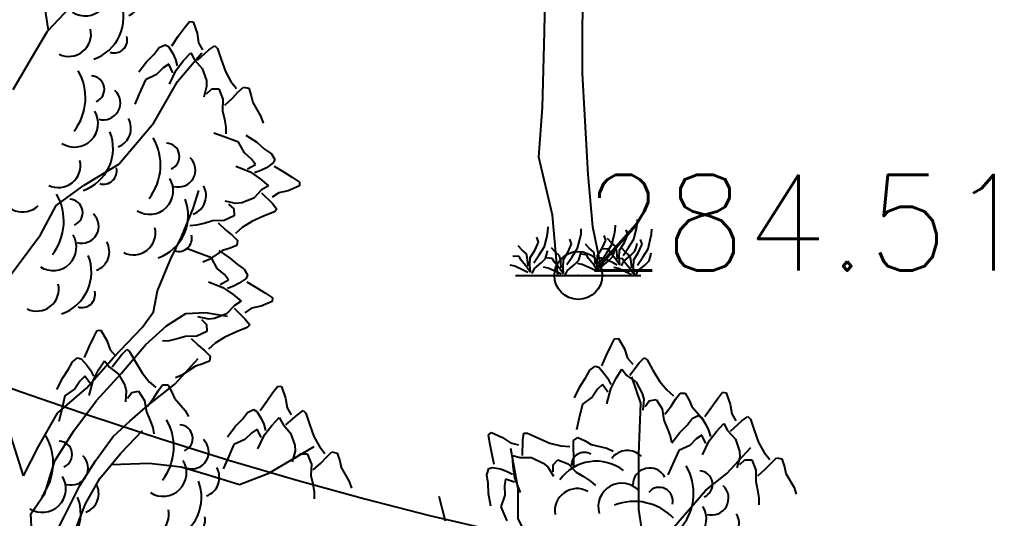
# Model space of a CAD drawing. Header units: millimetres. Extents: x 524954 to 526204, y 9523489 to 9524010.
# Drawn here: x 525739.33 to 525749.5, y 9523785.73 to 9523790.94 of the extents above; entities that cross this region are included whole.
import ezdxf

# ---------------------------------------------------------------- set-up
doc = ezdxf.new("R2010")
doc.units = ezdxf.units.MM
doc.header["$PDMODE"] = 32
doc.header["$PDSIZE"] = 0.5
doc.linetypes.add('ACAD_ISO12W100', pattern=[21, 12, -3, 0, -3, 0, -3])
for name, color, linetype in [('Arbre', 34, 'ACAD_ISO12W100'), ('CN_02_00', 4, 'Continuous'), ('TopoAlt', 3, 'Continuous'), ('TOPOJIS', 7, 'Continuous')]:
    doc.layers.add(name, color=color, linetype=linetype)
doc.styles.add('Simplex 1.0', font='Simplex.shx', dxfattribs={"width": 0.99, "height": 1})

# ---------------------------------------------------------------- blocks, each defined once
blk = doc.blocks.new('TCPOINT M')
at = {"color": 0}
blk.add_point((0, 0), dxfattribs=at)
at = {"layer": 'TopoAlt', "style": 'Simplex 1.0', "width": 0.99}
blk.add_attdef('ALT', (0.15, 0.15), '', height=1, dxfattribs=at)
blk = doc.blocks.new('v088')
at = {"color": 3, "linetype": 'Continuous'}
for p, q in [((-0.069, 12.224), (-0.024, 12.318)), ((-0.024, 12.318), (0.016, 12.396)), ((0.016, 12.396), (0.055, 12.4)), ((0.055, 12.4), (0.118, 12.291)), ((-0.118, 12.113), (-0.069, 12.224)), ((0.118, 12.291), (0.152, 12.195)), ((-0.243, 12.069), (-0.188, 12.111)), ((-0.188, 12.111), (-0.15, 12.099)), ((0.152, 12.195), (0.207, 12.131)), ((0.175, 12.015), (0.272, 12.144)), ((0.272, 12.144), (0.324, 12.197)), ((0.324, 12.197), (0.356, 12.175)), ((0.356, 12.175), (0.415, 12.069)), ((-0.283, 11.991), (-0.243, 12.069)), ((-0.15, 12.099), (-0.092, 12.035)), ((-0.092, 12.035), (-0.054, 11.98)), ((0.032, 11.984), (0.092, 12.078)), ((0.092, 12.078), (0.144, 12.013)), ((0.144, 12.013), (0.24, 11.942)), ((0.415, 12.069), (0.484, 11.953)), ((-0.403, 11.78), (-0.344, 11.901)), ((-0.344, 11.901), (-0.283, 11.991)), ((-0.112, 11.918), (-0.162, 11.869)), ((-0.054, 11.839), (-0.112, 11.918)), ((-0.054, 11.98), (-0.022, 11.919)), ((-0.025, 11.872), (0.032, 11.984)), ((0.24, 11.942), (0.305, 11.825)), ((0.484, 11.953), (0.56, 11.862)), ((-0.162, 11.869), (-0.217, 11.788)), ((-0.066, 11.715), (-0.025, 11.872)), ((0.305, 11.825), (0.32, 11.765)), ((0.56, 11.862), (0.63, 11.801)), ((0.653, 11.766), (0.699, 11.829)), ((0.699, 11.829), (0.754, 11.828)), ((0.754, 11.828), (0.796, 11.754)), ((1.089, 11.768), (1.142, 11.837)), ((1.142, 11.837), (1.181, 11.833)), ((1.181, 11.833), (1.223, 11.714)), ((-0.32, 11.714), (-0.357, 11.558)), ((-0.217, 11.788), (-0.32, 11.714)), ((0.32, 11.765), (0.311, 11.65)), ((0.334, 11.69), (0.378, 11.749)), ((0.378, 11.749), (0.45, 11.762)), ((0.45, 11.762), (0.511, 11.664)), ((0.608, 11.694), (0.653, 11.766)), ((0.796, 11.754), (0.824, 11.689)), ((1.027, 11.683), (1.089, 11.768)), ((1.223, 11.714), (1.239, 11.614)), ((0.511, 11.664), (0.53, 11.547)), ((0.542, 11.608), (0.608, 11.694)), ((0.824, 11.689), (0.934, 11.561)), ((0.827, 11.564), (0.889, 11.595)), ((0.889, 11.595), (0.923, 11.575)), ((0.958, 11.583), (1.027, 11.683)), ((1.239, 11.614), (1.281, 11.541)), ((-0.357, 11.558), (-0.382, 11.444)), ((0.53, 11.547), (0.565, 11.463)), ((0.696, 11.418), (0.773, 11.494)), ((0.773, 11.494), (0.827, 11.564)), ((0.923, 11.575), (0.969, 11.502)), ((0.934, 11.561), (0.97, 11.497)), ((0.969, 11.502), (0.996, 11.441)), ((1.081, 11.429), (1.158, 11.51)), ((1.158, 11.51), (1.196, 11.437)), ((1.227, 11.433), (1.346, 11.541)), ((1.346, 11.541), (1.408, 11.583)), ((1.408, 11.583), (1.435, 11.556)), ((1.435, 11.556), (1.473, 11.441)), ((-1.299, 11.392), (-1.27, 11.417)), ((-1.285, 11.305), (-1.299, 11.392)), ((-1.27, 11.417), (-1.154, 11.366)), ((-0.943, 11.337), (-0.932, 11.411)), ((-0.932, 11.411), (-0.894, 11.412)), ((-0.894, 11.412), (-0.784, 11.361)), ((0.565, 11.463), (0.596, 11.383)), ((0.615, 11.31), (0.696, 11.418)), ((0.927, 11.391), (0.869, 11.352)), ((0.969, 11.302), (0.927, 11.391)), ((0.996, 11.441), (1.016, 11.375)), ((1.004, 11.329), (1.081, 11.429)), ((1.196, 11.437), (1.277, 11.348)), ((1.473, 11.441), (1.519, 11.314)), ((-1.266, 11.203), (-1.285, 11.305)), ((-1.154, 11.366), (-1.07, 11.309)), ((-1.07, 11.309), (-0.988, 11.29)), ((-0.947, 11.176), (-0.943, 11.337)), ((-0.784, 11.361), (-0.66, 11.307)), ((-0.66, 11.307), (-0.544, 11.278)), ((-0.413, 11.333), (-0.367, 11.365)), ((-0.413, 11.254), (-0.413, 11.333)), ((-0.367, 11.365), (-0.29, 11.329)), ((-0.29, 11.329), (-0.229, 11.292)), ((-0.229, 11.292), (-0.065, 11.254)), ((0.596, 11.383), (0.609, 11.315)), ((0.869, 11.352), (0.8, 11.283)), ((0.935, 11.183), (1.004, 11.329)), ((1.277, 11.348), (1.319, 11.221)), ((1.519, 11.314), (1.577, 11.21)), ((-1.241, 11.084), (-1.266, 11.203)), ((-0.544, 11.278), (-0.452, 11.27)), ((-0.408, 11.17), (-0.413, 11.254)), ((-0.065, 11.254), (0.001, 11.223)), ((0.685, 11.229), (0.619, 11.083)), ((0.8, 11.283), (0.685, 11.229)), ((1.319, 11.221), (1.323, 11.16)), ((1.577, 11.21), (1.635, 11.137)), ((-1.05, 11.179), (-0.971, 11.157)), ((-1.044, 11.067), (-1.05, 11.179)), ((-0.971, 11.157), (-0.851, 11.155)), ((-0.851, 11.155), (-0.73, 11.098)), ((-0.73, 11.098), (-0.682, 11.059)), ((-0.626, 11.08), (-0.576, 11.133)), ((-0.576, 11.133), (-0.468, 11.09)), ((-0.468, 11.09), (-0.384, 11.005)), ((-0.41, 11.061), (-0.408, 11.17)), ((1.323, 11.16), (1.292, 11.048)), ((1.323, 11.083), (1.377, 11.133)), ((1.377, 11.133), (1.45, 11.133)), ((1.45, 11.133), (1.492, 11.025)), ((1.592, 11.037), (1.65, 11.098)), ((1.65, 11.098), (1.708, 11.152)), ((1.708, 11.152), (1.762, 11.141)), ((1.762, 11.141), (1.789, 11.06)), ((-1.317, 10.975), (-1.297, 11.041)), ((-1.297, 11.041), (-1.259, 11.053)), ((-1.259, 11.053), (-1.174, 11.037)), ((-1.174, 11.037), (-1.111, 11.014)), ((-1.111, 11.014), (-1.05, 10.983)), ((-1.024, 10.943), (-1.044, 11.067)), ((-0.682, 11.059), (-0.622, 10.96)), ((-0.626, 11.006), (-0.626, 11.08)), ((-0.384, 11.005), (-0.307, 10.958)), ((0.619, 11.083), (0.573, 10.975)), ((1.492, 11.025), (1.489, 10.906)), ((1.512, 10.964), (1.592, 11.037)), ((1.789, 11.06), (1.804, 10.991)), ((1.804, 10.991), (1.889, 10.844)), ((-1.303, 10.889), (-1.317, 10.975)), ((-1.3, 10.78), (-1.303, 10.889)), ((-1.122, 10.929), (-1.134, 10.861)), ((-1.029, 10.899), (-1.122, 10.929)), ((-0.966, 10.792), (-1.024, 10.943)), ((-0.307, 10.958), (-0.234, 10.911)), ((-0.234, 10.911), (-0.184, 10.864)), ((1.489, 10.906), (1.508, 10.818)), ((-1.277, 10.647), (-1.3, 10.78)), ((-1.134, 10.861), (-1.131, 10.763)), ((1.508, 10.818), (1.523, 10.733)), ((1.889, 10.844), (1.912, 10.775)), ((-1.131, 10.763), (-1.171, 10.642)), ((1.523, 10.733), (1.523, 10.664)), ((-1.171, 10.642), (-1.109, 10.494)), ((1.762, 10.142), (1.816, 10.212)), ((1.816, 10.212), (1.854, 10.208)), ((1.854, 10.208), (1.896, 10.089)), ((1.7, 10.058), (1.762, 10.142)), ((1.896, 10.089), (1.912, 9.989)), ((1.5, 9.939), (1.562, 9.969)), ((1.562, 9.969), (1.596, 9.95)), ((1.631, 9.958), (1.7, 10.058)), ((1.912, 9.989), (1.954, 9.915)), ((1.369, 9.792), (1.446, 9.869)), ((1.446, 9.869), (1.5, 9.939)), ((1.596, 9.95), (1.643, 9.877)), ((1.643, 9.877), (1.669, 9.815)), ((1.754, 9.804), (1.831, 9.885)), ((1.831, 9.885), (1.869, 9.812)), ((1.9, 9.808), (2.019, 9.915)), ((2.019, 9.915), (2.081, 9.958)), ((2.081, 9.958), (2.108, 9.931)), ((2.108, 9.931), (2.146, 9.815)), ((1.289, 9.685), (1.369, 9.792)), ((1.6, 9.765), (1.542, 9.727)), ((1.643, 9.677), (1.6, 9.765)), ((1.669, 9.815), (1.689, 9.75)), ((1.677, 9.704), (1.754, 9.804)), ((1.869, 9.812), (1.95, 9.723)), ((2.146, 9.815), (2.193, 9.689)), ((1.542, 9.727), (1.473, 9.658)), ((1.608, 9.558), (1.677, 9.704)), ((1.95, 9.723), (1.993, 9.596)), ((2.193, 9.689), (2.25, 9.585)), ((1.358, 9.604), (1.292, 9.458)), ((1.473, 9.658), (1.358, 9.604)), ((1.993, 9.596), (1.996, 9.535)), ((2.25, 9.585), (2.308, 9.512)), ((1.292, 9.458), (1.246, 9.35)), ((1.996, 9.535), (1.966, 9.423)), ((1.996, 9.458), (2.05, 9.508)), ((2.05, 9.508), (2.123, 9.508)), ((2.123, 9.508), (2.166, 9.4)), ((2.266, 9.412), (2.323, 9.473)), ((2.323, 9.473), (2.381, 9.527)), ((2.381, 9.527), (2.435, 9.515)), ((2.435, 9.515), (2.462, 9.435)), ((2.166, 9.4), (2.162, 9.281)), ((2.185, 9.338), (2.266, 9.412)), ((2.462, 9.435), (2.477, 9.365)), ((2.477, 9.365), (2.562, 9.219)), ((2.162, 9.281), (2.181, 9.192)), ((2.181, 9.192), (2.196, 9.108)), ((2.562, 9.219), (2.585, 9.15)), ((2.196, 9.108), (2.196, 9.038)), ((2.18, 9.009), (2.07, 9.048)), ((2.33, 8.953), (2.18, 9.009)), ((2.391, 8.841), (2.33, 8.953)), ((2.406, 9.027), (2.519, 8.953)), ((2.519, 8.953), (2.601, 8.881)), ((2.601, 8.881), (2.673, 8.832)), ((2.465, 8.776), (2.391, 8.841)), ((2.507, 8.721), (2.465, 8.776)), ((2.673, 8.832), (2.708, 8.773)), ((2.708, 8.773), (2.691, 8.737)), ((2.3, 8.701), (2.45, 8.641)), ((2.421, 8.673), (2.507, 8.721)), ((2.561, 8.655), (2.497, 8.632)), ((2.621, 8.686), (2.561, 8.655)), ((2.691, 8.737), (2.621, 8.686)), ((2.701, 8.703), (2.805, 8.64)), ((2.45, 8.641), (2.555, 8.57)), ((2.555, 8.57), (2.64, 8.498)), ((2.805, 8.64), (2.893, 8.584)), ((2.893, 8.584), (2.966, 8.534)), ((2.57, 8.455), (2.487, 8.369)), ((2.64, 8.498), (2.57, 8.455)), ((2.848, 8.446), (2.749, 8.424)), ((2.964, 8.496), (2.848, 8.446)), ((2.966, 8.534), (2.964, 8.496)), ((2.487, 8.369), (2.362, 8.319)), ((2.568, 8.425), (2.683, 8.312)), ((2.749, 8.424), (2.679, 8.378)), ((2.301, 8.311), (2.188, 8.335)), ((2.225, 8.306), (2.278, 8.256)), ((2.278, 8.256), (2.282, 8.183)), ((2.362, 8.319), (2.301, 8.311)), ((2.683, 8.312), (2.729, 8.254)), ((2.729, 8.254), (2.704, 8.225)), ((2.282, 8.183), (2.178, 8.134)), ((2.591, 8.179), (2.467, 8.125)), ((2.704, 8.225), (2.591, 8.179)), ((1.888, 8.085), (1.819, 8.08)), ((1.971, 8.105), (1.888, 8.085)), ((2.058, 8.13), (1.971, 8.105)), ((2.178, 8.134), (2.058, 8.13)), ((2.117, 8.111), (2.195, 8.035)), ((2.195, 8.035), (2.261, 7.981)), ((2.367, 8.061), (2.298, 7.999)), ((2.467, 8.125), (2.367, 8.061)), ((2.261, 7.981), (2.318, 7.927)), ((1.896, 7.802), (1.786, 7.841)), ((2.231, 7.841), (2.163, 7.821)), ((2.31, 7.872), (2.231, 7.841)), ((2.318, 7.927), (2.31, 7.872)), ((2.046, 7.746), (1.896, 7.802)), ((2.163, 7.821), (2.022, 7.727)), ((2.107, 7.634), (2.046, 7.746)), ((2.123, 7.82), (2.235, 7.746)), ((2.235, 7.746), (2.317, 7.675)), ((2.022, 7.727), (1.955, 7.7)), ((2.181, 7.57), (2.107, 7.634)), ((2.317, 7.675), (2.389, 7.625)), ((2.223, 7.514), (2.181, 7.57)), ((2.407, 7.53), (2.337, 7.479)), ((2.389, 7.625), (2.424, 7.566)), ((2.424, 7.566), (2.407, 7.53)), ((2.016, 7.494), (2.166, 7.434)), ((2.137, 7.467), (2.223, 7.514)), ((2.166, 7.434), (2.271, 7.363)), ((2.277, 7.448), (2.213, 7.425)), ((2.337, 7.479), (2.277, 7.448)), ((2.417, 7.496), (2.521, 7.433)), ((2.521, 7.433), (2.609, 7.377)), ((2.271, 7.363), (2.357, 7.292)), ((2.609, 7.377), (2.682, 7.328)), ((2.682, 7.328), (2.68, 7.289)), ((2.286, 7.249), (2.203, 7.162)), ((2.357, 7.292), (2.286, 7.249)), ((2.564, 7.239), (2.465, 7.218)), ((2.68, 7.289), (2.564, 7.239)), ((2.018, 7.104), (1.904, 7.128)), ((2.203, 7.162), (2.079, 7.112)), ((2.284, 7.218), (2.399, 7.105)), ((2.465, 7.218), (2.395, 7.171)), ((1.941, 7.1), (1.994, 7.049)), ((1.994, 7.049), (1.999, 6.976)), ((2.079, 7.112), (2.018, 7.104)), ((2.42, 7.018), (2.307, 6.972)), ((2.399, 7.105), (2.445, 7.047)), ((2.445, 7.047), (2.42, 7.018)), ((0.813, 6.909), (0.853, 6.987)), ((0.853, 6.987), (0.891, 6.991)), ((0.891, 6.991), (0.955, 6.881)), ((1.775, 6.923), (1.688, 6.899)), ((1.894, 6.927), (1.775, 6.923)), ((1.999, 6.976), (1.894, 6.927)), ((2.184, 6.918), (2.084, 6.854)), ((2.307, 6.972), (2.184, 6.918)), ((0.719, 6.703), (0.768, 6.815)), ((0.768, 6.815), (0.813, 6.909)), ((0.955, 6.881), (0.989, 6.786)), ((1.604, 6.878), (1.535, 6.874)), ((1.688, 6.899), (1.604, 6.878)), ((1.834, 6.904), (1.912, 6.828)), ((1.912, 6.828), (1.977, 6.774)), ((2.084, 6.854), (2.014, 6.792)), ((0.989, 6.786), (1.044, 6.722)), ((1.011, 6.606), (1.108, 6.734)), ((1.108, 6.734), (1.161, 6.787)), ((1.161, 6.787), (1.192, 6.766)), ((1.192, 6.766), (1.252, 6.66)), ((1.977, 6.774), (2.034, 6.72)), ((2.034, 6.72), (2.026, 6.666)), ((0.554, 6.582), (0.594, 6.66)), ((0.594, 6.66), (0.649, 6.702)), ((0.649, 6.702), (0.686, 6.689)), ((0.686, 6.689), (0.745, 6.626)), ((0.745, 6.626), (0.783, 6.571)), ((0.868, 6.575), (0.929, 6.669)), ((0.929, 6.669), (0.98, 6.604)), ((1.252, 6.66), (1.321, 6.544)), ((1.879, 6.614), (1.738, 6.52)), ((1.947, 6.634), (1.879, 6.614)), ((2.026, 6.666), (1.947, 6.634)), ((0.493, 6.492), (0.554, 6.582)), ((0.724, 6.509), (0.675, 6.46)), ((0.782, 6.43), (0.724, 6.509)), ((0.783, 6.571), (0.814, 6.51)), ((0.811, 6.463), (0.868, 6.575)), ((0.98, 6.604), (1.076, 6.532)), ((1.076, 6.532), (1.141, 6.416)), ((1.321, 6.544), (1.397, 6.452)), ((1.738, 6.52), (1.671, 6.493)), ((0.433, 6.371), (0.493, 6.492)), ((0.675, 6.46), (0.62, 6.379)), ((0.771, 6.306), (0.811, 6.463)), ((1.141, 6.416), (1.157, 6.356)), ((1.397, 6.452), (1.467, 6.391)), ((1.489, 6.356), (1.536, 6.42)), ((1.536, 6.42), (1.591, 6.419)), ((1.591, 6.419), (1.633, 6.344)), ((0.62, 6.379), (0.516, 6.305)), ((1.157, 6.356), (1.147, 6.241)), ((1.171, 6.28), (1.215, 6.339)), ((1.215, 6.339), (1.286, 6.353)), ((1.286, 6.353), (1.348, 6.255)), ((1.444, 6.285), (1.489, 6.356)), ((1.633, 6.344), (1.661, 6.279)), ((2.623, 6.25), (2.685, 6.334)), ((2.685, 6.334), (2.739, 6.404)), ((2.739, 6.404), (2.777, 6.4)), ((2.777, 6.4), (2.82, 6.28)), ((0.516, 6.305), (0.479, 6.149)), ((1.348, 6.255), (1.367, 6.137)), ((1.378, 6.198), (1.444, 6.285)), ((1.661, 6.279), (1.771, 6.151)), ((2.554, 6.15), (2.623, 6.25)), ((2.82, 6.28), (2.835, 6.18)), ((0.479, 6.149), (0.454, 6.035)), ((1.367, 6.137), (1.402, 6.054)), ((1.771, 6.151), (1.807, 6.088)), ((2.37, 6.061), (2.423, 6.13)), ((2.423, 6.13), (2.485, 6.161)), ((2.485, 6.161), (2.52, 6.142)), ((2.52, 6.142), (2.566, 6.069)), ((2.823, 6), (2.943, 6.107)), ((2.835, 6.18), (2.877, 6.107)), ((2.943, 6.107), (3.004, 6.15)), ((3.004, 6.15), (3.031, 6.123)), ((3.031, 6.123), (3.07, 6.007)), ((1.402, 6.054), (1.433, 5.974)), ((2.293, 5.984), (2.37, 6.061)), ((2.566, 6.069), (2.593, 6.007)), ((2.593, 6.007), (2.612, 5.942)), ((2.677, 5.996), (2.754, 6.077)), ((2.754, 6.077), (2.793, 6.004)), ((2.793, 6.004), (2.873, 5.915)), ((3.07, 6.007), (3.116, 5.88)), ((1.433, 5.974), (1.446, 5.906)), ((2.212, 5.877), (2.293, 5.984)), ((2.466, 5.919), (2.396, 5.85)), ((2.523, 5.957), (2.466, 5.919)), ((2.566, 5.869), (2.523, 5.957)), ((2.6, 5.896), (2.677, 5.996)), ((2.873, 5.915), (2.916, 5.788)), ((2.396, 5.85), (2.281, 5.796)), ((2.531, 5.75), (2.6, 5.896)), ((3.116, 5.88), (3.173, 5.777)), ((2.281, 5.796), (2.216, 5.65)), ((2.92, 5.727), (2.889, 5.615)), ((2.916, 5.788), (2.92, 5.727)), ((2.92, 5.65), (2.973, 5.7)), ((2.973, 5.7), (3.047, 5.7)), ((3.047, 5.7), (3.089, 5.592)), ((3.173, 5.777), (3.231, 5.703)), ((3.247, 5.665), (3.304, 5.719)), ((3.304, 5.719), (3.358, 5.707)), ((3.358, 5.707), (3.385, 5.627)), ((2.216, 5.65), (2.169, 5.542)), ((3.108, 5.53), (3.189, 5.603)), ((3.189, 5.603), (3.247, 5.665)), ((3.385, 5.627), (3.4, 5.557)), ((3.089, 5.592), (3.085, 5.473)), ((3.4, 5.557), (3.485, 5.411)), ((3.085, 5.473), (3.104, 5.384)), ((3.485, 5.411), (3.508, 5.342)), ((3.104, 5.384), (3.12, 5.3)), ((3.12, 5.3), (3.12, 5.23)), ((0.385, 0.474), (0.387, 0.526)), ((0.603, 0.474), (0.615, 0.531)), ((0.615, 0.531), (0.618, 0.584)), ((-0.329, 0.397), (-0.317, 0.454)), ((-0.317, 0.454), (-0.315, 0.507)), ((0.017, 0.377), (0.029, 0.435)), ((0.029, 0.435), (0.031, 0.488)), ((0.286, 0.368), (0.269, 0.418)), ((0.349, 0.322), (0.373, 0.416)), ((0.373, 0.416), (0.385, 0.474)), ((0.481, 0.344), (0.517, 0.426)), ((0.517, 0.426), (0.5, 0.476)), ((0.579, 0.38), (0.603, 0.474)), ((0.752, 0.373), (0.765, 0.43)), ((0.765, 0.43), (0.767, 0.483)), ((-0.587, 0.264), (-0.627, 0.308)), ((-0.452, 0.267), (-0.416, 0.349)), ((-0.416, 0.349), (-0.433, 0.399)), ((-0.353, 0.303), (-0.329, 0.397)), ((-0.106, 0.248), (-0.07, 0.329)), ((-0.07, 0.329), (-0.087, 0.38)), ((-0.007, 0.284), (0.017, 0.377)), ((0.115, 0.284), (0.075, 0.327)), ((0.25, 0.286), (0.286, 0.368)), ((0.293, 0.233), (0.349, 0.322)), ((0.346, 0.341), (0.305, 0.385)), ((0.392, 0.301), (0.346, 0.341)), ((0.43, 0.264), (0.481, 0.344)), ((0.524, 0.291), (0.579, 0.38)), ((0.606, 0.303), (0.613, 0.337)), ((0.63, 0.243), (0.666, 0.325)), ((0.666, 0.325), (0.649, 0.375)), ((0.728, 0.279), (0.752, 0.373)), ((-0.541, 0.224), (-0.587, 0.264)), ((-0.529, 0.166), (-0.541, 0.224)), ((-0.502, 0.188), (-0.452, 0.267)), ((-0.464, 0.132), (-0.409, 0.214)), ((-0.409, 0.214), (-0.353, 0.303)), ((-0.341, 0.178), (-0.327, 0.226)), ((-0.327, 0.226), (-0.32, 0.26)), ((-0.24, 0.245), (-0.281, 0.288)), ((-0.195, 0.204), (-0.24, 0.245)), ((-0.183, 0.147), (-0.195, 0.204)), ((-0.156, 0.168), (-0.106, 0.248)), ((-0.063, 0.195), (-0.007, 0.284)), ((0.005, 0.159), (0.019, 0.207)), ((0.019, 0.207), (0.026, 0.24)), ((0.084, 0.216), (0.019, 0.221)), ((0.106, 0.178), (0.084, 0.216)), ((0.161, 0.243), (0.115, 0.284)), ((0.173, 0.185), (0.161, 0.243)), ((0.197, 0.125), (0.2, 0.207)), ((0.2, 0.207), (0.25, 0.286)), ((0.238, 0.151), (0.293, 0.233)), ((0.315, 0.274), (0.25, 0.279)), ((0.337, 0.236), (0.315, 0.274)), ((0.397, 0.163), (0.337, 0.236)), ((0.361, 0.197), (0.375, 0.245)), ((0.375, 0.245), (0.382, 0.279)), ((0.404, 0.243), (0.392, 0.301)), ((0.409, 0.175), (0.404, 0.243)), ((0.428, 0.183), (0.43, 0.264)), ((0.495, 0.24), (0.454, 0.284)), ((0.469, 0.209), (0.524, 0.291)), ((0.474, 0.149), (0.546, 0.209)), ((0.541, 0.2), (0.495, 0.24)), ((0.546, 0.209), (0.591, 0.255)), ((0.579, 0.163), (0.63, 0.243)), ((0.591, 0.255), (0.606, 0.303)), ((0.673, 0.19), (0.728, 0.279)), ((0.755, 0.202), (0.762, 0.236)), ((-0.661, 0.096), (-0.712, 0.106)), ((-0.618, 0.197), (-0.683, 0.202)), ((-0.596, 0.159), (-0.618, 0.197)), ((-0.536, 0.087), (-0.596, 0.159)), ((-0.524, 0.099), (-0.529, 0.166)), ((-0.505, 0.106), (-0.502, 0.188)), ((-0.5, 0.036), (-0.505, 0.106)), ((-0.459, 0.072), (-0.387, 0.132)), ((-0.387, 0.132), (-0.341, 0.178)), ((-0.272, 0.178), (-0.337, 0.183)), ((-0.25, 0.139), (-0.272, 0.178)), ((-0.19, 0.067), (-0.25, 0.139)), ((-0.178, 0.079), (-0.183, 0.147)), ((-0.159, 0.087), (-0.156, 0.168)), ((-0.118, 0.113), (-0.063, 0.195)), ((-0.113, 0.053), (-0.041, 0.113)), ((-0.041, 0.113), (0.005, 0.159)), ((0.041, 0.115), (-0.01, 0.125)), ((0.135, 0.072), (0.041, 0.115)), ((0.166, 0.106), (0.106, 0.178)), ((0.202, 0.05), (0.166, 0.106)), ((0.178, 0.118), (0.173, 0.185)), ((0.202, 0.055), (0.197, 0.125)), ((0.272, 0.173), (0.221, 0.183)), ((0.243, 0.091), (0.315, 0.151)), ((0.365, 0.13), (0.272, 0.173)), ((0.315, 0.151), (0.361, 0.197)), ((0.406, 0.108), (0.365, 0.13)), ((0.433, 0.108), (0.397, 0.163)), ((0.464, 0.173), (0.399, 0.178)), ((0.433, 0.113), (0.428, 0.183)), ((0.45, 0.099), (0.474, 0.149)), ((0.486, 0.135), (0.464, 0.173)), ((0.546, 0.063), (0.486, 0.135)), ((0.553, 0.142), (0.541, 0.2)), ((0.558, 0.075), (0.553, 0.142)), ((0.577, 0.082), (0.579, 0.163)), ((0.618, 0.108), (0.673, 0.19)), ((0.623, 0.048), (0.695, 0.108)), ((0.695, 0.108), (0.74, 0.154)), ((0.74, 0.154), (0.755, 0.202)), ((-0.567, 0.053), (-0.661, 0.096)), ((-0.527, 0.031), (-0.567, 0.053)), ((-0.5, 0.031), (-0.536, 0.087)), ((-0.483, 0.022), (-0.459, 0.072)), ((-0.315, 0.077), (-0.365, 0.087)), ((-0.221, 0.034), (-0.315, 0.077)), ((-0.18, 0.012), (-0.221, 0.034)), ((-0.154, 0.012), (-0.19, 0.067)), ((-0.154, 0.017), (-0.159, 0.087)), ((-0.137, 0.002), (-0.113, 0.053)), ((0.175, 0.05), (0.135, 0.072)), ((0.219, 0.041), (0.243, 0.091)), ((0.421, 0.072), (0.37, 0.082)), ((0.514, 0.029), (0.421, 0.072)), ((0.555, 0.007), (0.514, 0.029)), ((0.582, 0.007), (0.546, 0.063)), ((0.582, 0.012), (0.577, 0.082)), ((0.599, -0.002), (0.623, 0.048))]:
    blk.add_line(p, q, dxfattribs=at)
at = {"linetype": 'Continuous'}
for p, q in [((0.29, 11.722), (0.197, 12)), ((0.27, 11.193), (0.29, 11.722)), ((-0.991, 10.831), (-1.069, 11.252)), ((0.269, 10.614), (0.27, 11.193)), ((1.188, 10.988), (1.437, 11.261)), ((0.968, 10.816), (1.188, 10.988)), ((-0.991, 10.52), (-0.991, 10.831)), ((0.634, 10.429), (0.968, 10.816)), ((-1.749, 10.491), (-1.817, 10.751)), ((0.345, 10.122), (0.269, 10.614)), ((-0.835, 10.2), (-0.991, 10.52)), ((0.336, 10.112), (0.634, 10.429)), ((0.168, 9.829), (0.336, 10.112)), ((1.69, 9.587), (1.945, 9.885)), ((-0.025, 9.501), (0.168, 9.829)), ((1.444, 9.153), (1.69, 9.587)), ((1.08, 8.722), (1.444, 9.153)), ((0.718, 8.503), (1.08, 8.722)), ((0.424, 8.292), (0.718, 8.503)), ((1.855, 8.26), (1.913, 8.447)), ((0.262, 7.984), (0.424, 8.292)), ((1.736, 7.971), (1.855, 8.26)), ((-0.093, 7.509), (0.262, 7.984)), ((1.617, 7.726), (1.736, 7.971)), ((1.481, 7.4), (1.617, 7.726)), ((1.442, 7.181), (1.481, 7.4)), ((1.321, 7.017), (1.442, 7.181)), ((1.575, 7.035), (1.778, 7.163)), ((1.778, 7.163), (1.983, 7.174)), ((1.983, 7.174), (2.214, 7.135)), ((1.023, 6.706), (1.321, 7.017)), ((1.356, 6.837), (1.575, 7.035)), ((1.107, 6.54), (1.356, 6.837)), ((0.743, 6.383), (1.023, 6.706)), ((1.663, 6.427), (1.906, 6.693)), ((0.846, 6.255), (1.107, 6.54)), ((1.381, 6.204), (1.663, 6.427)), ((0.438, 6.122), (0.743, 6.383)), ((0.61, 5.939), (0.846, 6.255)), ((1.198, 6.044), (1.381, 6.204)), ((0.24, 5.776), (0.438, 6.122)), ((1.021, 5.879), (1.198, 6.044)), ((0.411, 5.624), (0.61, 5.939)), ((1.1, 5.706), (1.325, 5.941)), ((0.085, 5.468), (-0.049, 5.888)), ((0.834, 5.626), (1.021, 5.879)), ((0.085, 5.468), (0.24, 5.776)), ((0.881, 5.441), (1.1, 5.706)), ((2.646, 5.496), (3.119, 5.774)), ((0.306, 5.286), (0.411, 5.624)), ((0.671, 5.368), (0.834, 5.626)), ((1.001, 5.586), (1.394, 5.601)), ((1.394, 5.601), (1.731, 5.564)), ((1.731, 5.564), (2, 5.483)), ((2.338, 5.378), (2.646, 5.496)), ((0.731, 5.176), (0.881, 5.441)), ((2, 5.483), (2.338, 5.378)), ((0.51, 5.041), (0.671, 5.368)), ((0.161, 5.071), (0.306, 5.286)), ((0.619, 4.888), (0.731, 5.176)), ((0.172, 4.872), (0.161, 5.071)), ((0.379, 4.79), (0.51, 5.041)), ((0.045, 2.625), (0.064, 3.179)), ((-0.352, 2.542), (-0.344, 3.046)), ((0.043, 2.109), (0.045, 2.625)), ((-0.373, 1.752), (-0.352, 2.542)), ((0.102, 1.053), (0.043, 2.109)), ((-0.412, 1.235), (-0.373, 1.752)), ((-0.268, 0.628), (-0.412, 1.235)), ((0.151, 0.506), (0.102, 1.053)), ((-0.213, 0), (-0.268, 0.628)), ((0.256, 0), (0.151, 0.506)), ((-0.654, 0), (0.654, 0))]:
    blk.add_line(p, q, dxfattribs=at)
at = {"color": 3, "linetype": 'Continuous'}
for centre, major_axis, start_param, end_param in [((-0.3, 11.072), (0.0964, 0.0964), 0.254619, 2.377018), ((0.15, 11.024), (0.145, 0.145), 6.263619, 7.998733), ((-0.176, 10.651), (0.33, 0.33), 0.12682, 1.733702), ((0.383, 10.87), (-0.125, 0.125), 4.396235, 7.060094), ((0.275, 10.786), (0.4, 0.4), 4.836335, 6.022049), ((0.899, 10.876), (0.099, 0.099), 4.31771, 7.031286), ((0.091, 10.641), (0.174, 0.174), 6.236163, 8.918901), ((-0.376, 10.6), (0.164, 0.164), 0.282297, 2.520721), ((0.483, 10.705), (-0.099, 0.099), 3.680741, 6.394318), ((1.029, 10.733), (-0.125, 0.125), 2.081137, 4.744996), ((0.223, 10.132), (-0.4, 0.4), 4.689978, 5.875693), ((0.728, 10.517), (-0.174, 0.174), 1.793126, 4.475865), ((1.111, 10.467), (-0.145, 0.145), 2.713295, 4.448408), ((0.662, 10.258), (-0.33, 0.33), 2.69514, 4.302022), ((0.557, 10.08), (0.164, 0.164), 3.478918, 5.717341), ((1.031, 10.021), (0.0964, 0.0964), 3.62262, 5.745019), ((0.165, 9.415), (0.4, 0.4), 4.836335, 6.022049), ((0.788, 9.505), (-0.099, 0.099), 2.746913, 5.46049), ((0.918, 9.363), (0.125, 0.125), 3.651933, 6.315792), ((0.617, 9.147), (-0.174, 0.174), 1.793126, 4.475865), ((1.001, 9.096), (-0.145, 0.145), 2.713295, 4.448408), ((0.552, 8.888), (-0.33, 0.33), 2.69514, 4.302022), ((0.949, 8.713), (-0.4, 0.4), 3.265538, 4.451253), ((1.572, 8.803), (0.099, 0.099), 4.31771, 7.031286), ((0.447, 8.71), (-0.164, 0.164), 1.908121, 4.146545), ((1.702, 8.661), (0.125, 0.125), 3.651933, 6.315792), ((0.921, 8.65), (0.0964, 0.0964), 3.62262, 5.745019), ((1.401, 8.445), (0.174, 0.174), 3.363922, 6.046661), ((1.785, 8.394), (-0.145, 0.145), 2.713295, 4.448408), ((0.074, 8.455), (0.164, 0.164), 2.463212, 4.701636), ((-0.061, 8.127), (-0.4, 0.4), 3.265538, 4.451253), ((0.562, 8.217), (0.099, 0.099), 4.31771, 7.031286), ((1.336, 8.186), (-0.33, 0.33), 2.69514, 4.302022), ((0.692, 8.074), (-0.125, 0.125), 2.081137, 4.744996), ((1.23, 8.008), (0.164, 0.164), 3.478918, 5.717341), ((0.391, 7.858), (0.174, 0.174), 3.363922, 6.046661), ((1.705, 7.948), (-0.0964, 0.0964), 2.051824, 4.174223), ((0.775, 7.808), (-0.145, 0.145), 2.713295, 4.448408), ((0.326, 7.599), (0.33, 0.33), 4.265936, 5.872819), ((0.221, 7.421), (0.164, 0.164), 3.478918, 5.717341), ((0.695, 7.362), (-0.0964, 0.0964), 2.051824, 4.174223), ((1.088, 5.771), (-0.4, 0.4), 3.265538, 4.451253), ((1.711, 5.861), (0.099, 0.099), 4.31771, 7.031286), ((-0.172, 5.602), (0.4, 0.4), 4.836335, 6.022049), ((0.452, 5.692), (0.099, 0.099), 4.31771, 7.031286), ((1.841, 5.718), (-0.125, 0.125), 2.081137, 4.744996), ((0.582, 5.55), (0.125, 0.125), 3.651933, 6.315792), ((1.54, 5.502), (0.174, 0.174), 3.363922, 6.046661), ((1.924, 5.452), (-0.145, 0.145), 2.713295, 4.448408), ((0.28, 5.334), (0.174, 0.174), 3.363922, 6.046661), ((1.475, 5.243), (0.33, 0.33), 4.265936, 5.872819), ((0.664, 5.283), (-0.145, 0.145), 2.713295, 4.448408), ((0.215, 5.075), (-0.33, 0.33), 2.69514, 4.302022), ((1.37, 5.065), (-0.164, 0.164), 1.908121, 4.146545), ((1.844, 5.006), (-0.0964, 0.0964), 2.051824, 4.174223)]:
    blk.add_ellipse(centre, major_axis=major_axis, ratio=1, start_param=start_param, end_param=end_param, dxfattribs=at)

msp = doc.modelspace()

# ---------------------------------------------------------------- linework, layer by layer
at = {"layer": 'CN_02_00', "elevation": 284, "flags": 128}
msp.add_lwpolyline([(525738.634, 9523787.313), (525739.353, 9523787.053), (525740.08, 9523786.803), (525740.808, 9523786.563), (525741.531, 9523786.337), (525742.244, 9523786.127), (525742.94, 9523785.936), (525743.614, 9523785.764), (525744.262, 9523785.612), (525744.881, 9523785.48), (525745.468, 9523785.367), (525746.02, 9523785.272), (525746.533, 9523785.195), (525747.006, 9523785.135), (525747.038, 9523785.132)], dxfattribs=at)

# ---------------------------------------------------------------- block references
at = {"layer": 'Arbre'}
for p in [(525745.168, 9523788.269), (525739.292, 9523780.708), (525745.531, 9523775.212)]:
    msp.add_blockref('v088', p, dxfattribs=at)
at = {"layer": 'TOPOJIS'}
ref = msp.add_blockref('TCPOINT M', (525745.168, 9523788.269, 284.51), dxfattribs=at)
ref.add_attrib('ALT', '284.51', (525745.218, 9523788.319, 284.51), dxfattribs={"layer": 'TopoAlt', "height": 1, "style": 'Simplex 1.0', "width": 0.99})

doc.saveas('drawing.dxf')
